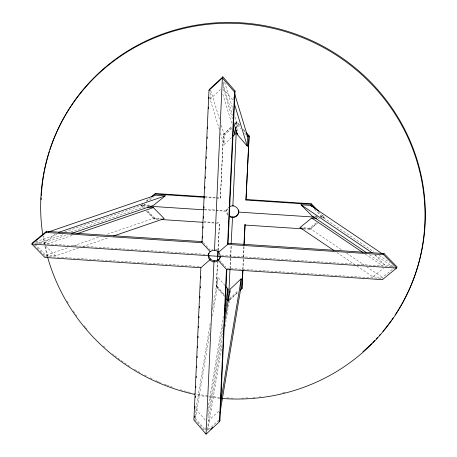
<?xml version="1.0" encoding="UTF-8"?>
<svg xmlns="http://www.w3.org/2000/svg" width="457" height="457" viewBox="0 0 457 457"><rect width="100%" height="100%" fill="white"/><g stroke="black" fill="none" stroke-linecap="round" stroke-linejoin="round"><path stroke-width="0.34" stroke-dasharray="2.29 1.71" d="M205.644 427.621L205.519 430.3L195.493 418.515L195.922 409.141L210.18 323.516M219.417 129.748L210.117 99.22L210.511 90.515M218.829 420.052L207.781 430.448L208.209 421.074L222.822 333.342M232.516 118.82L223.422 88.972L223.793 80.935M224.444 296.376L216.315 286.95L217.446 262.221M218 250.208L219.457 222.805L216.624 222.616M204.799 197.338L220.371 198.361L223.284 134.769L231.768 126.549M216.315 286.95L217.646 262.369M218.195 250.362L219.457 222.805M220.371 198.361L223.513 134.215M212.556 316.044L217.469 286.568L217.898 277.193L225.192 285.762M231.499 137.586L223.964 144.675L224.398 135.301L221.085 124.447M233.51 99.415L233.636 96.735M229.997 268.527L231.036 245.877M236.435 127.971L236.926 121.756L240.085 125.424M230.197 268.682L231.265 245.323M236.6 128.834L236.926 121.756L234.858 123.676M229.408 300.603L229.848 296.49M237.429 131.079L237.703 125.052L234.807 115.552M242.787 269.556L243.335 257.542M243.37 256.84L243.855 246.237M242.987 269.71L243.535 257.697M243.57 256.988L244.055 246.392M212.522 309.48L217.898 277.193M195.493 418.515L209.637 333.593M207.935 408.998L223.364 316.353M207.975 415.562L222.822 326.424M207.781 430.448L222.159 344.121M225.084 326.572L229.288 301.306M149.062 205.639L141.282 205.124L141.053 205.679L143.469 208.158M158.351 219.354L154.1 219.074L154.329 218.52L146.6 210.58M226.878 209.797L227.106 209.243M303.579 228.906L309.955 229.323L317.278 222.97M321.317 217.538L324.144 217.726L324.379 217.166L321.477 214.19M210.117 99.22L221.159 88.824M224.398 135.301L231.928 128.211M229.757 298.501L238.291 290.463M208.209 421.074L219.257 410.677M223.284 134.769L232.053 126.623M235.144 123.75L236.692 122.31L239.856 125.978M229.768 299.581L238.017 291.914M229.534 300.135L238.303 291.989M146.194 201.109L149.473 198.429M142.693 204.342L141.053 205.679L148.828 206.193M146.514 201.217L150.33 198.092M323.282 218.063L324.379 217.166L320.134 216.892M309.955 229.323L317.598 223.079M35.766 242.073L44.677 242.656L54.897 234.418M64.803 231.842L143.835 204.753L144.909 203.885M149.747 199.983L153.512 196.95M299.935 227.557L309.538 228.192L316.524 222.553M356.986 266.065L372.861 276.782L383.617 268.105M372.861 276.782L382.463 277.41L394.294 267.871M35.755 241.793L58.045 234.155M37.68 243.313L63.352 234.515M70.778 231.967L143.732 206.964L145.789 207.101M44.677 242.656L67.647 234.789M47.282 243.941L72.275 235.378M34.978 244.238L45.866 255.269L68.83 247.403M73.56 245.78L99.232 236.983M107.338 234.207L154.62 218L161.475 218.452M45.866 255.269L55.463 255.903L78.433 248.031M82.483 246.643L108.829 237.611M205.027 196.784L215.647 197.481M216.355 197.527L220.6 197.807M143.835 204.753L150.005 205.159M314.61 215.99L316.667 216.121M320.094 216.35L321.465 216.441L373.809 251.767M204.205 209.266L226.832 210.751L226.598 211.305L215.995 210.608M315.187 216.567L317.307 216.704M204.685 209.866L215.287 210.563M315.661 217.166L318.489 217.349M317.935 218.423L319.306 218.515M154.329 218.52L159.287 218.846M203.885 221.776L215.915 222.57M303.105 228.306L310.183 228.768M203.656 222.331L219.229 223.359M369.502 254.709L384.794 265.031L392.334 265.528M35.143 243.141L207.267 254.463M221.394 255.394L393.517 266.711M45.346 256.343L200.6 266.557M226.912 268.288L382.88 278.547M379.104 255.343L389.69 262.484M374.883 254.772L393.706 267.476M365.286 254.138L382.926 266.048M309.538 228.192L341.293 249.625M346.589 253.201L364.229 265.106M366.583 266.694L382.463 277.41M336.986 252.567L354.632 264.477M374.894 255L384.794 265.031M314.536 209.415L321.465 216.441M147.691 210.98L154.62 218M45.569 245.872L55.463 255.903M318.346 211.768L324.144 217.726M141.282 205.124L144.184 208.101M146.371 211.134L154.1 219.074M34.229 244.935L39.548 250.39M40.033 250.887L44.86 255.851M203.422 242.656L210.157 250.002M219.703 260.421L225.952 267.242M243.244 129.091L245.049 131.182M243.467 130.165L245.272 132.262M216.544 286.396L224.673 295.822M194.791 419.423L203.822 429.9M223.422 88.972L232.996 100.22M237.703 125.052L240.896 128.8M244.541 133.084L246.82 135.763M217.469 286.568L224.307 294.599M195.922 409.141L205.496 420.389M224.678 82.311L233.156 110.126M222.827 83.522L232.544 115.404M234.818 122.87L235.441 124.904M222.816 94.251L232.116 124.778M210.751 90.526L219.434 119.02M220.451 133.141L223.964 144.675M211.922 249.676A6.032 5.844 22.5 0 1 212.893 249.305M215.481 249.145A6.032 5.844 22.5 0 1 217.92 250.076M227.832 215.161A6.027 5.838 22.5 0 1 228.551 207.284M228.06 214.607A6.027 5.838 22.5 0 1 228.409 207.078M220.034 398.293A193.054 186.987 22.5 0 1 208.763 396.979M208.055 396.876A193.054 186.987 22.5 0 1 196.104 394.717M47.379 256.331A193.054 186.987 22.5 0 1 43.004 236.269M284.974 392.346A193.054 186.987 22.5 0 1 280.815 393.346M260.679 396.83A193.054 186.987 22.5 0 1 259.273 396.996M255.04 397.419A193.054 186.987 22.5 0 1 252.915 397.601M247.945 397.927A193.054 186.987 22.5 0 1 241.547 398.167M233.036 398.156A193.054 186.987 22.5 0 1 226.689 397.91M219.68 397.396A193.054 186.987 22.5 0 1 193.659 393.271M190.181 392.449A193.054 186.987 22.5 0 1 179.224 389.415M172.523 387.216A193.054 186.987 22.5 0 1 167.193 385.285M166.531 385.028A193.054 186.987 22.5 0 1 163.218 383.726M160.578 382.64A193.054 186.987 22.5 0 1 158.608 381.795M157.951 381.509A193.054 186.987 22.5 0 1 154.689 380.047M152.095 378.83A193.054 186.987 22.5 0 1 148.879 377.265M146.326 375.968A193.054 186.987 22.5 0 1 142.544 373.957M140.048 372.575A193.054 186.987 22.5 0 1 134.529 369.347M129.742 366.348A193.054 186.987 22.5 0 1 112.513 353.855M104.916 347.371A193.054 186.987 22.5 0 1 103.333 345.938M87.093 329.149A193.054 186.987 22.5 0 1 86.167 328.057M85.705 327.515A193.054 186.987 22.5 0 1 83.882 325.304M76.885 316.175A193.054 186.987 22.5 0 1 72.395 309.669M68.19 303.002A193.054 186.987 22.5 0 1 66.733 300.552M48.111 256.863A193.054 186.987 22.5 0 1 45.506 246.637M45.203 245.249A193.054 186.987 22.5 0 1 43.466 236.143"/><path stroke-width="0.69" d="M210.249 258.811L209.792 259.919L200.857 267.716L193.882 420.006L206.067 434.15L219.48 421.691L219.937 420.583L226.849 269.71M210.18 251.636L202 242.718L208.975 90.423L209.432 89.315L222.845 76.856L235.035 91L228.06 243.295L227.597 244.404L218.663 252.195M194.402 417.475L194.471 416.053M194.831 408.227L194.928 406.09M195.316 397.55L195.385 396.128M195.773 387.587L195.836 386.165M196.23 377.625L196.293 376.202M196.687 367.662L196.75 366.234M197.144 357.7L197.207 356.271M197.601 347.731L197.664 346.309M198.052 337.769L198.121 336.346M198.509 327.806L198.578 326.384M198.966 317.844L199.035 316.421M199.423 307.881L199.486 306.458M199.88 297.918L199.943 296.496M200.337 287.956L200.4 286.533M200.794 277.993L200.857 276.571M202.622 238.051L202.685 236.629M203.079 228.089L203.142 226.666M203.536 218.126L203.599 216.704M203.993 208.163L204.056 206.735M204.445 198.201L204.513 196.773M204.902 188.233L204.97 186.81M205.359 178.27L205.427 176.848M205.816 168.307L205.884 166.885M206.273 158.345L206.335 156.922M206.73 148.382L206.793 146.96M207.187 138.42L207.25 136.997M207.644 128.457L207.707 127.035M208.552 108.532L208.62 107.104M209.009 98.563L209.078 97.141M206.067 434.15L213.956 261.918L214.419 260.804M214.499 250.202A6.032 5.844 22.5 0 0 208.895 258.639A6.032 5.844 22.5 0 0 219.286 259.33A6.032 5.844 22.5 0 0 214.499 250.202L222.382 77.964L222.845 76.856M217.515 260.804L217.966 250.916M217.709 260.958L217.772 259.547M217.938 256.011L218.16 251.064M219.48 421.691L226.455 269.396L218.275 260.484L218.737 259.37A6.038 5.85 22.5 0 0 220.411 256.851M235.035 91L234.572 92.108L227.597 244.404L383.566 254.663L396.613 268.053L382.423 279.655L226.455 269.396M226.101 286.836L227.923 288.978L227.495 298.352L224.576 315.896M233.001 136.169L235.012 134.278L235.315 127.583M229.962 269.236L228.506 301.094L226.701 298.998M231.133 243.752L232.562 217.006M236.338 130.096L232.87 205.844L233.104 205.29M230.037 292.474L230.094 291.138M234.709 94.096L247.734 136.837L247.3 146.211L237.274 134.427L237.337 133.084M224.107 325.624L230.185 289.127L241.233 278.73L240.805 288.104L219.994 413.031M240.365 290.069L241.913 288.635L242.753 270.264M243.918 244.826L245.055 224.484L244.118 244.981M315.93 209.289L311.097 204.33L245.969 200.046L249.111 135.9L245.952 132.233M241.913 288.635L242.953 270.413M245.969 200.046L249.111 135.9M225.118 305.824L227.923 288.978M220.542 402.96L241.233 278.73M238.828 211.54L238.6 212.099A6.032 5.844 22.5 0 1 229.368 216.578M200.857 267.716L44.889 257.457L31.841 244.061L46.031 232.459L46.488 231.351L202.457 241.61M151.97 196.756L155.477 193.522L204.319 196.738M46.488 231.351L32.298 242.953L31.841 244.061L208.226 255.663L208.689 254.555A6.032 5.844 22.5 0 0 218.737 259.37M311.097 204.33L311.326 203.776L246.203 199.492M383.566 254.663L384.023 253.555L228.06 243.295M208.975 90.423L222.382 77.964L234.572 92.108M240.079 289.995L242.141 288.081M210.654 429.209L212.716 427.289M218.909 421.543L219.937 420.583M151.107 197.093L155.477 193.522M48.259 232.025L155.666 195.213L165.263 195.847L153.432 205.387L71.698 233.396M316.564 218.332L311.765 218.018L299.935 227.557L334.044 250.585M58.536 232.424L165.263 195.847M77.005 233.756L153.335 207.598L164.217 218.629L113.559 235.995M155.243 194.076L204.799 197.338M365.971 252.327L311.868 215.807L300.98 204.77L310.577 205.404L382.332 253.835M150.244 206.284L203.268 209.774M314.25 217.075L238.6 212.099A6.032 5.844 22.5 0 0 229.837 206.433M147.845 207.232L153.335 207.598M161.178 219.537L202.948 222.285M244.826 225.044L302.877 228.86M46.031 232.459L202 242.718M208.226 255.663L396.613 268.053L397.076 266.945L384.023 253.555M300.98 204.77L372.141 252.807M311.765 218.018L362.932 252.55M310.577 205.404L311.571 206.404M311.326 203.776L318.575 211.214M246.626 133.832L248.882 136.454M246.82 135.763L247.734 136.837M234.275 103.471L247.3 146.211M233.344 121.533L237.274 134.427M233.356 128.851L235.012 134.278M208.678 254.555A6.038 5.85 22.5 0 1 208.952 253.047M238.783 212.054A6.032 5.844 22.5 0 1 229.591 216.024M238.691 210.02A6.032 5.844 22.5 0 1 238.828 211.031M42.678 234.144A193.054 186.987 22.5 0 1 217.795 23.547A193.054 186.987 22.5 0 1 424.999 213.259A193.054 186.987 22.5 0 1 222.142 398.464M194.705 394.414A193.054 186.987 22.5 0 1 47.762 257.697M393.174 317.901A193.054 186.987 22.5 0 1 391.957 319.637M391.135 320.791A193.054 186.987 22.5 0 1 382.823 331.468M380.498 334.187A193.054 186.987 22.5 0 1 379.55 335.261M377.631 337.386A193.054 186.987 22.5 0 1 376.174 338.963M374.694 340.522A193.054 186.987 22.5 0 1 372.701 342.567M371.695 343.578A193.054 186.987 22.5 0 1 362.858 351.804M41.101 199.8A193.054 186.987 22.5 0 1 41.187 197.687M41.296 195.573A193.054 186.987 22.5 0 1 43.404 176.493M43.638 175.082A193.054 186.987 22.5 0 1 44.278 171.569M44.558 170.17A193.054 186.987 22.5 0 1 49.31 151.604M49.95 149.599A193.054 186.987 22.5 0 1 314.576 41.953A193.054 186.987 22.5 0 1 395.145 314.987"/></g></svg>
